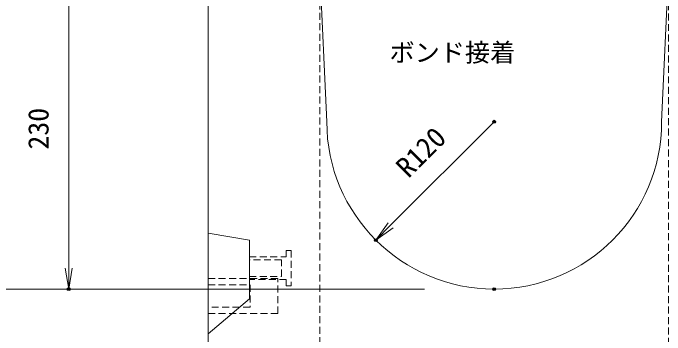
# Model space of a CAD drawing. Units: millimetres, scale not verified. Extents: x -1945 to 1945, y -1332 to 1508.
# Drawn here: x -1561.5 to -1094.3, y 75.2 to 305.9 of the extents above; entities that cross this region are included whole.
import ezdxf
from ezdxf.enums import TextEntityAlignment as Align

# ---------------------------------------------------------------- set-up
doc = ezdxf.new("R2010")
doc.units = ezdxf.units.MM
doc.header["$LTSCALE"] = 10
doc.header["$PDMODE"] = 32
doc.header["$PDSIZE"] = 2
doc.linetypes.add('USER1', pattern=[0.75, 0.5, -0.25])
for name, color, linetype, lineweight in [('0-0_0', 7, 'Continuous', 18), ('0-3_KIJUN', 7, 'USER1', 18), ('0-5_SUNPO_S10', 3, 'Continuous', 18)]:
    doc.layers.add(name, color=color, linetype=linetype, lineweight=lineweight)
doc.layers.add('0-9__0-2_DEFPOINTS', color=7, linetype='Continuous')
doc.styles.add('ＭＳ ゴシック', font='')
doc.styles.get('ＭＳ ゴシック').set_extended_font_data('MS Gothic')

# ---------------------------------------------------------------- blocks, each defined once
blk = doc.blocks.new('_OPEN')
at = {"layer": '0-0_0'}
blk.add_line((0, 0), (-1, 0), dxfattribs=at)
blk.add_lwpolyline([(-1, 0.1667), (0, 0), (-1, -0.1667)], dxfattribs=at)
blk = doc.blocks.new('_D7')
at = {"layer": '0-5_SUNPO_S10'}
for p, q in [((499.23, 1896.08), (323.34, 1896.08)), ((323.34, 1881.08), (323.34, 1318.08)), ((493.34, 1303.08), (323.34, 1303.08))]:
    blk.add_line(p, q, dxfattribs=at)
at = {"layer": '0-9__0-2_DEFPOINTS'}
for p in [(549.23, 1896.08), (323.34, 1303.08), (543.34, 1303.08)]:
    blk.add_point(p, dxfattribs=at)
at = {"layer": '0-5_SUNPO_S10', "xscale": 15, "yscale": 15}
for p, rotation in [((323.34, 1896.08), 90), ((323.34, 1303.08), 270)]:
    blk.add_blockref('_OPEN', p, dxfattribs=dict(at, rotation=rotation))
at = {"layer": '0-5_SUNPO_S10', "color": 7, "style": 'ＭＳ ゴシック'}
blk.add_text('593', height=14.66, rotation=90, dxfattribs=at).set_placement((313.34, 1584.58), align=Align.BOTTOM_LEFT)
blk = doc.blocks.new('_D26')
at = {"layer": '0-5_SUNPO_S10'}
for p, q in [((499.23, 1896.08), (373.34, 1896.08)), ((373.34, 1881.08), (373.34, 1543.08)), ((678.34, 1528.08), (373.34, 1528.08))]:
    blk.add_line(p, q, dxfattribs=at)
at = {"layer": '0-9__0-2_DEFPOINTS'}
for p in [(549.23, 1896.08), (373.34, 1528.08), (728.34, 1528.08)]:
    blk.add_point(p, dxfattribs=at)
at = {"layer": '0-5_SUNPO_S10', "xscale": 15, "yscale": 15}
for p, rotation in [((373.34, 1896.08), 90), ((373.34, 1528.08), 270)]:
    blk.add_blockref('_OPEN', p, dxfattribs=dict(at, rotation=rotation))
at = {"layer": '0-5_SUNPO_S10', "color": 7, "style": 'ＭＳ ゴシック'}
blk.add_text('368', height=14.66, rotation=90, dxfattribs=at).set_placement((363.34, 1697.08), align=Align.BOTTOM_LEFT)
blk = doc.blocks.new('_D27')
at = {"layer": '0-5_SUNPO_S10'}
for p, q in [((678.34, 1528.08), (373.34, 1528.08)), ((373.34, 1513.08), (373.34, 1398.08)), ((553.34, 1383.08), (373.34, 1383.08))]:
    blk.add_line(p, q, dxfattribs=at)
at = {"layer": '0-9__0-2_DEFPOINTS'}
for p in [(728.34, 1528.08), (373.34, 1383.08), (603.34, 1383.08)]:
    blk.add_point(p, dxfattribs=at)
at = {"layer": '0-5_SUNPO_S10', "xscale": 15, "yscale": 15}
for p, rotation in [((373.34, 1528.08), 90), ((373.34, 1383.08), 270)]:
    blk.add_blockref('_OPEN', p, dxfattribs=dict(at, rotation=rotation))
at = {"layer": '0-5_SUNPO_S10', "color": 7, "style": 'ＭＳ ゴシック'}
blk.add_text('145', height=14.66, rotation=90, dxfattribs=at).set_placement((363.34, 1440.58), align=Align.BOTTOM_LEFT)
blk = doc.blocks.new('_D28')
at = {"layer": '0-5_SUNPO_S10'}
blk.add_line((728.34, 1648.08), (654.09, 1573.84), dxfattribs=at)
at = {"layer": '0-9__0-2_DEFPOINTS'}
for p in [(728.34, 1648.08), (643.49, 1563.23)]:
    blk.add_point(p, dxfattribs=at)
at = {"layer": '0-5_SUNPO_S10', "xscale": 15, "yscale": 15, "rotation": 225}
blk.add_blockref('_OPEN', (643.49, 1563.23), dxfattribs=at)
at = {"layer": '0-5_SUNPO_S10', "color": 7, "style": 'ＭＳ ゴシック'}
blk.add_text('R120', height=14.66, rotation=45, dxfattribs=at).set_placement((670, 1603.89), align=Align.BOTTOM_LEFT)
blk = doc.blocks.new('_D30')
at = {"layer": '0-5_SUNPO_S10'}
for p, q in [((498.34, 1758.08), (423.34, 1758.08)), ((423.34, 1743.08), (423.34, 1543.08)), ((678.34, 1528.08), (423.34, 1528.08))]:
    blk.add_line(p, q, dxfattribs=at)
at = {"layer": '0-9__0-2_DEFPOINTS'}
for p in [(548.34, 1758.08), (423.34, 1528.08), (728.34, 1528.08)]:
    blk.add_point(p, dxfattribs=at)
at = {"layer": '0-5_SUNPO_S10', "xscale": 15, "yscale": 15}
for p, rotation in [((423.34, 1758.08), 90), ((423.34, 1528.08), 270)]:
    blk.add_blockref('_OPEN', p, dxfattribs=dict(at, rotation=rotation))
at = {"layer": '0-5_SUNPO_S10', "color": 7, "style": 'ＭＳ ゴシック'}
blk.add_text('230', height=14.66, rotation=90, dxfattribs=at).set_placement((413.34, 1628.08), align=Align.BOTTOM_LEFT)
blk = doc.blocks.new('M16_insert_dan')
at = {"layer": '0-3_KIJUN', "color": 3}
for points in [[(0, -12.5), (-50, -12.5), (-50, 12.5), (0, 12.5)], [(0, 8), (-30, 8), (-30, -8), (0, -8)]]:
    blk.add_lwpolyline(points, close=True, dxfattribs=at)

msp = doc.modelspace()

# ---------------------------------------------------------------- linework, layer by layer
at = {"layer": '0-3_KIJUN', "linetype": 'Continuous'}
for points in [[(-1401.66, -116.92), (-1421.66, -96.92), (-1421.66, 311.08), (-1396.66, 336.08), (-1341.66, 336.08), (-1336.66, 228.08)], [(-1096.66, 228.08), (-1091.66, 336.08), (-1036.66, 336.08), (-1011.66, 311.08), (-1011.66, -96.92), (-1031.66, -116.92), (-1401.66, -116.92)]]:
    msp.add_lwpolyline(points, dxfattribs=at)
at = {"layer": '0-3_KIJUN'}
msp.add_lwpolyline([(-1341.66, 336.08), (-1341.66, -36.92), (-1091.66, -36.92), (-1091.66, 336.08)], dxfattribs=at)
at = {"layer": '0-3_KIJUN', "linetype": 'Continuous'}
msp.add_lwpolyline([(-1392.16, 143.08), (-1421.66, 148.08), (-1421.66, 76.08), (-1392.16, 101.08)], close=True, dxfattribs=at)
at = {"layer": '0-3_KIJUN'}
for points in [[(-1392.16, 114.86), (-1392.16, 131.31), (-1365.66, 131.31), (-1365.66, 135.83), (-1362.16, 135.83), (-1362.16, 110.33), (-1365.66, 110.33), (-1365.66, 114.86)], [(-1392.16, 129.08), (-1392.16, 117.08), (-1369.16, 117.08), (-1369.16, 129.08)]]:
    msp.add_lwpolyline(points, close=True, dxfattribs=at)
at = {"layer": '0-3_KIJUN', "linetype": 'Continuous'}
msp.add_arc((-1216.66, 228.08), 120, 180, 0, dxfattribs=at)

# ---------------------------------------------------------------- block references
at = {"layer": '0-3_KIJUN', "xscale": -1}
msp.add_blockref('M16_insert_dan', (-1421.66, 103.08), dxfattribs=at)
at = {"layer": '0-5_SUNPO_S10'}
for name in ['_D7', '_D26', '_D30', '_D28', '_D27']:
    msp.add_blockref(name, (-1945, -1420), dxfattribs=at)

# ---------------------------------------------------------------- texts
at = {"layer": '0-5_SUNPO_S10', "color": 7, "style": 'ＭＳ ゴシック'}
msp.add_text('ボンド接着', height=13.2, dxfattribs=at).set_placement((-1291.66, 267.08), align=Align.BOTTOM_LEFT)

doc.saveas('drawing.dxf')
